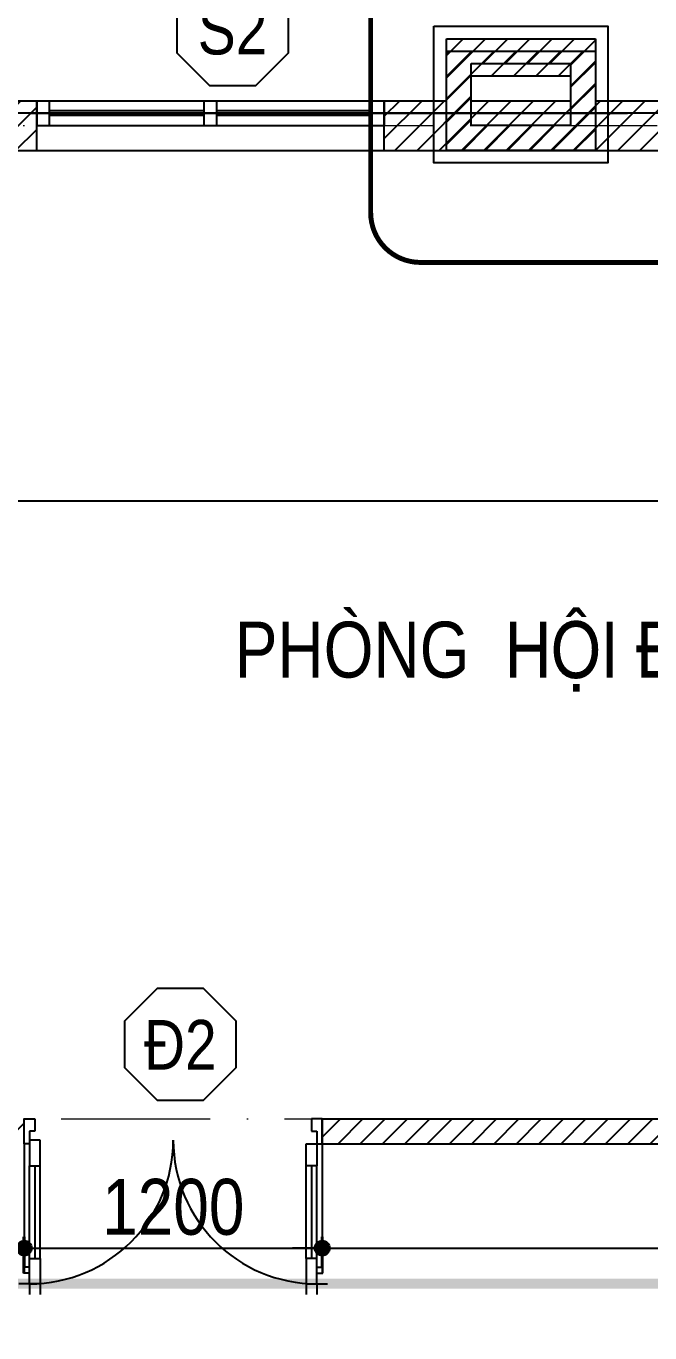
# Model space of a CAD drawing. Header units: millimetres. Extents: x 1201 to 176852, y 279 to 65351.
# Drawn here: x 24937 to 27449, y 17686 to 22948 of the extents above; entities that cross this region are included whole.
import ezdxf
from ezdxf.enums import TextEntityAlignment as Align

# ---------------------------------------------------------------- set-up
doc = ezdxf.new("R2010")
doc.units = ezdxf.units.MM
doc.linetypes.add('ACAD_ISO10W100', pattern=[18, 12, -3, 0, -3])
doc.linetypes.add('DASHED2', pattern=[0.375, 0.25, -0.125])
for name, color, linetype in [('009', 251, 'Continuous'), ('daucat', 220, 'Continuous'), ('DIM', 1, 'Continuous'), ('DOOR', 20, 'Continuous'), ('HACTH', 8, 'Continuous'), ('HATCH', 8, 'Continuous'), ('HATCHNGOI', 22, 'Continuous'), ('KINH 1', 142, 'Continuous'), ('MEDIUM', 2, 'Continuous'), ('TAGS', 60, 'Continuous'), ('TEXT', 7, 'Continuous'), ('TUONG', 131, 'Continuous')]:
    doc.layers.add(name, color=color, linetype=linetype)
for name, color, linetype, lineweight in [('HACHT', 8, 'Continuous', 5), ('NET-THAY', 2, 'Continuous', 13), ('TRUC', 24, 'Continuous', 0)]:
    doc.layers.add(name, color=color, linetype=linetype, lineweight=lineweight)
doc.styles.add('1', font='', dxfattribs={"height": 250})
doc.styles.add('AVO', font='')
doc.styles.add('HEL-CONDENSE', font='')
doc.styles.add('SWISS-CONDENSE', font='')
doc.styles.add('VNI-HELVE-CONDENSEN', font='')
doc.styles.get('1').set_extended_font_data('VNI-Helve-Condense')
doc.styles.get('AVO').set_extended_font_data('VNI-Avo')
doc.styles.get('HEL-CONDENSE').set_extended_font_data('VNI-Helve-Condense')
doc.styles.get('SWISS-CONDENSE').set_extended_font_data('VNI-Swiss-Condense')
doc.styles.get('VNI-HELVE-CONDENSEN').set_extended_font_data('VNI-Helve-Condense')
doc.dimstyles.new('D100', dxfattribs={"dimtxt": 225, "dimasz": 1.2, "dimexe": 100, "dimexo": 0, "dimgap": 50, "dimtad": 1, "dimdec": 0, "dimzin": 13, "dimdsep": 46, "dimtxsty": 'HEL-CONDENSE', "dimblk": 'D50', "dimcen": 0, "dimclrd": 1, "dimclre": 1, "dimclrt": 7, "dimadec": 0, "dimazin": 0, "dimtfac": 1, "dimtdec": 0, "dimtmove": 0, "dimatfit": 3, "dimldrblk": 'D50', "dimfxl": 1, "dimtolj": 1, "dimtzin": 13, "dimarcsym": 0})
pattern_1 = [(180, (-1293022.6, -288100.2), (-3e-14, -270.968), [387.35, -19.05]), (180, (-1293022.6, -288214.5), (-3e-14, -270.968), [387.35, -19.05]), (180, (-1293124.2, -288235.69), (-3e-14, -270.968), [184.15, -19.05]), (180, (-1293124.2, -288349.99), (-3e-14, -270.968), [184.15, -19.05]), (270, (-1293022.6, -288100.2), (406.4, -7e-14), [114.3, -156.6672]), (270, (-1293003.55, -288100.2), (406.4, -7e-14), [114.3, -156.6672]), (270, (-1293124.2, -288235.69), (203.2, -4e-14), [114.3, -156.6672]), (270, (-1293105.15, -288235.69), (203.2, -4e-14), [114.3, -156.6672])]
pattern_2 = [(180, (-156427.01, -499238.14), (-1e-14, -190.5), []), (180, (-156490.51, -499174.64), (-1e-14, -190.5), [])]
pattern_3 = [(37.5, (-1293022.597, -287800.201), (-1.2000235, 36.7059928), [0, -28.956, 0, -32.385, 0, -30.95625]), (7.5, (-1293022.597, -287800.2), (33.7142462, 53.7618825), [0, -15.621, 0, -26.0985, 0, -10.00125]), (327.5, (-1293046.028, -287800.2), (59.3244278, 0.10778885), [0, -9.525, 0, -34.29, 0, -44.7675]), (317.5, (-1293046.03, -287800.2), (57.266734, 16.7196992), [0, -4.7625, 0, -22.479, 0, -25.7175])]

# ---------------------------------------------------------------- blocks, each defined once
blk = doc.blocks.new('s11')
at = {"layer": 'DOOR'}
for p, q in [((0, 0), (0, -100)), ((1400, 0), (0, 0)), ((50, 0), (50, -100)), ((1350, 0), (1350, -100)), ((1400, 0), (1400, -100)), ((1400, -100), (0, -100))]:
    blk.add_line(p, q, dxfattribs=at)
at = {"layer": 'DOOR', "linetype": 'ByBlock', "lineweight": -2}
for p, q in [((675, -100), (675, 0)), ((725, -100), (725, 0))]:
    blk.add_line(p, q, dxfattribs=at)
at = {"layer": 'DOOR', "color": 251}
for p, q in [((50, -40), (675, -40)), ((725, -40), (1350, -40)), ((50, -60), (675, -60)), ((725, -60), (1350, -60))]:
    blk.add_line(p, q, dxfattribs=at)
blk = doc.blocks.new('KH-CUADI')
at = {"layer": 'TAGS'}
blk.add_lwpolyline([(-124.3, 300), (-300, 124.3), (-300, -124.3), (-124.3, -300), (124.3, -300), (300, -124.3), (300, 124.3), (124.3, 300)], close=True, dxfattribs=at)
at = {"layer": 'TAGS', "style": 'VNI-HELVE-CONDENSEN'}
blk.add_attdef('D', text='', height=300, dxfattribs=at).set_placement((0, 0), align=Align.MIDDLE)
blk = doc.blocks.new('A$C48B57989')
at = {"layer": 'DOOR'}
for p, q in [((-446, 752.5), (-403.1, 752.5)), ((-446, 652.5), (-446, 752.5)), ((-403.1, 752.5), (-403.1, 702.5)), ((711.1, 752.5), (711.1, 702.5)), ((754, 752.5), (711.1, 752.5)), ((754, 652.5), (754, 752.5)), ((-403.1, 702.5), (-424.6, 702.5)), ((-424.6, 702.5), (-424.6, 652.5)), ((711.1, 702.5), (732.6, 702.5)), ((732.6, 702.5), (732.6, 652.5)), ((-424.6, 652.5), (-446, 652.5)), ((-381.7, 666.8), (-424.6, 666.8)), ((-424.6, 666.8), (-424.6, 563.9)), ((-381.7, 563.9), (-381.7, 666.8)), ((689.7, 563.9), (689.7, 652.5)), ((689.7, 652.5), (732.6, 652.5)), ((732.6, 652.5), (754, 652.5)), ((732.6, 652.5), (732.6, 563.9)), ((-424.6, 563.9), (-381.7, 563.9)), ((-424.6, 171.4), (-424.6, 563.9)), ((-403.1, 563.9), (-403.1, 191)), ((-381.7, 191), (-381.7, 563.9)), ((689.7, 191), (689.7, 563.9)), ((732.6, 563.9), (689.7, 563.9)), ((711.1, 563.9), (711.1, 191)), ((732.6, 171.4), (732.6, 563.9)), ((-448.8, 131.8), (-448.8, 277.2)), ((-443.9, 277.2), (-448.8, 277.2)), ((-443.9, 156), (-443.9, 277.2)), ((752, 156), (752, 277.2)), ((752, 277.2), (756.8, 277.2)), ((756.8, 131.8), (756.8, 277.2)), ((-424.6, 191), (-381.7, 191)), ((-424.6, 88.2), (-424.6, 191)), ((-381.7, 191), (-381.7, 88.2)), ((732.6, 191), (689.7, 191)), ((689.7, 191), (689.7, 88.2)), ((732.6, 88.2), (732.6, 191)), ((-424.6, 131.8), (-448.8, 131.8)), ((-424.6, 156), (-443.9, 156)), ((-424.6, 131.8), (-424.6, 156)), ((732.6, 131.8), (732.6, 156)), ((732.6, 156), (752, 156)), ((732.6, 131.8), (756.8, 131.8)), ((-424.6, 88.2), (-467.4, 88.2)), ((-424.6, 88.2), (-424.6, 45.3)), ((-381.7, 88.2), (-424.6, 88.2)), ((-381.7, 88.2), (-381.7, 45.3)), ((689.7, 88.2), (689.7, 45.3)), ((689.7, 88.2), (732.6, 88.2)), ((732.6, 88.2), (732.6, 45.3)), ((732.6, 88.2), (775.4, 88.2))]:
    blk.add_line(p, q, dxfattribs=at)
at = {"layer": 'DOOR', "color": 251}
for centre, major_axis, start_param, end_param in [((-424.6, 666.8), (409.1, 409.1), 3.926991, 5.497787), ((732.6, 666.8), (-409.1, 409.1), 0.785398, 2.356194)]:
    blk.add_ellipse(centre, major_axis=major_axis, ratio=1, start_param=start_param, end_param=end_param, dxfattribs=at)
blk = doc.blocks.new('D50')
at = {"layer": 'DIM'}
blk.add_hatch(color=256, dxfattribs=at).paths.add_polyline_path([(25, 0, 1), (-25, 0, 1)])
blk.add_line((25, 0), (100, 0), dxfattribs=at)
blk.add_circle((0, 0), 25, dxfattribs=at)
blk = doc.blocks.new('*D540')
at = {"layer": 'DEFPOINTS', "color": 0, "linetype": 'Continuous', "transparency": 16777216}
for p in [(24329.1, 18447.7), (24929.1, 18447.7), (24929.1, 18027.2)]:
    blk.add_point(p, dxfattribs=at)
at = {"layer": 'DIM', "color": 1, "linetype": 'Continuous', "lineweight": -2, "transparency": 16777216}
for p, q in [((24329.1, 18447.7), (24329.1, 17927.2)), ((24929.1, 18447.7), (24929.1, 17927.2)), ((24330.3, 18027.2), (24927.9, 18027.2))]:
    blk.add_line(p, q, dxfattribs=at)
at = {"layer": 'DIM', "color": 1, "linetype": 'Continuous', "lineweight": -2, "transparency": 16777216, "xscale": 1.199999999999999, "yscale": 1.199999999999999, "zscale": 1.199999999999999, "rotation": 180}
blk.add_blockref('D50', (24329.1, 18027.2), dxfattribs=at)
at = {"layer": 'DIM', "color": 1, "linetype": 'Continuous', "lineweight": -2, "transparency": 16777216, "xscale": 1.199999999999999, "yscale": 1.199999999999999, "zscale": 1.199999999999999}
blk.add_blockref('D50', (24929.1, 18027.2), dxfattribs=at)
at = {"layer": 'DIM', "color": 7, "linetype": 'Continuous', "transparency": 16777216, "insert": (24629.1, 18192.1), "char_height": 225, "attachment_point": 5, "style": 'HEL-CONDENSE'}
blk.add_mtext('\\A1;600', dxfattribs=at)
blk = doc.blocks.new('*D541')
at = {"layer": 'DEFPOINTS', "color": 0, "linetype": 'Continuous', "transparency": 16777216}
for p in [(24929.1, 18447.7), (26129.1, 18447.7), (26129.1, 18027.2)]:
    blk.add_point(p, dxfattribs=at)
at = {"layer": 'DIM', "color": 1, "linetype": 'Continuous', "lineweight": -2, "transparency": 16777216}
for p, q in [((24929.1, 18447.7), (24929.1, 17927.2)), ((26129.1, 18447.7), (26129.1, 17927.2)), ((24930.3, 18027.2), (26127.9, 18027.2))]:
    blk.add_line(p, q, dxfattribs=at)
at = {"layer": 'DIM', "color": 1, "linetype": 'Continuous', "lineweight": -2, "transparency": 16777216, "xscale": 1.199999999999999, "yscale": 1.199999999999999, "zscale": 1.199999999999999, "rotation": 180}
blk.add_blockref('D50', (24929.1, 18027.2), dxfattribs=at)
at = {"layer": 'DIM', "color": 1, "linetype": 'Continuous', "lineweight": -2, "transparency": 16777216, "xscale": 1.199999999999999, "yscale": 1.199999999999999, "zscale": 1.199999999999999}
blk.add_blockref('D50', (26129.1, 18027.2), dxfattribs=at)
at = {"layer": 'DIM', "color": 7, "linetype": 'Continuous', "transparency": 16777216, "insert": (25529.1, 18192.1), "char_height": 225, "attachment_point": 5, "style": 'HEL-CONDENSE'}
blk.add_mtext('\\A1;1200', dxfattribs=at)
blk = doc.blocks.new('*D542')
at = {"layer": 'DEFPOINTS', "color": 0, "linetype": 'Continuous', "transparency": 16777216}
for p in [(26129.1, 18447.7), (29929.1, 18447.7), (29929.1, 18027.2)]:
    blk.add_point(p, dxfattribs=at)
at = {"layer": 'DIM', "color": 1, "linetype": 'Continuous', "lineweight": -2, "transparency": 16777216}
for p, q in [((26129.1, 18447.7), (26129.1, 17927.2)), ((29929.1, 18447.7), (29929.1, 17927.2)), ((26130.3, 18027.2), (29927.9, 18027.2))]:
    blk.add_line(p, q, dxfattribs=at)
at = {"layer": 'DIM', "color": 1, "linetype": 'Continuous', "lineweight": -2, "transparency": 16777216, "xscale": 1.199999999999999, "yscale": 1.199999999999999, "zscale": 1.199999999999999, "rotation": 180}
blk.add_blockref('D50', (26129.1, 18027.2), dxfattribs=at)
at = {"layer": 'DIM', "color": 1, "linetype": 'Continuous', "lineweight": -2, "transparency": 16777216, "xscale": 1.199999999999999, "yscale": 1.199999999999999, "zscale": 1.199999999999999}
blk.add_blockref('D50', (29929.1, 18027.2), dxfattribs=at)
at = {"layer": 'DIM', "color": 7, "linetype": 'Continuous', "transparency": 16777216, "insert": (28029.1, 18192.1), "char_height": 225, "attachment_point": 5, "style": 'HEL-CONDENSE'}
blk.add_mtext('\\A1;3800', dxfattribs=at)
blk = doc.blocks.new('*D591')
at = {"layer": 'DEFPOINTS', "color": 0, "transparency": 16777216}
for p in [(24429.1, 21047.6), (32829.1, 21047.6), (32829.1, 21036.5)]:
    blk.add_point(p, dxfattribs=at)
at = {"layer": 'DIM', "color": 1, "lineweight": -2, "transparency": 16777216}
for p, q in [((24429.1, 21047.6), (24429.1, 20936.5)), ((24430.3, 21036.5), (32827.9, 21036.5)), ((32829.1, 21047.6), (32829.1, 20936.5))]:
    blk.add_line(p, q, dxfattribs=at)
at = {"layer": 'DIM', "color": 1, "lineweight": -2, "transparency": 16777216, "xscale": 1.199999999999999, "yscale": 1.199999999999999, "zscale": 1.199999999999999, "rotation": 180}
blk.add_blockref('D50', (24429.1, 21036.5), dxfattribs=at)
at = {"layer": 'DIM', "color": 1, "lineweight": -2, "transparency": 16777216, "xscale": 1.199999999999999, "yscale": 1.199999999999999, "zscale": 1.199999999999999}
blk.add_blockref('D50', (32829.1, 21036.5), dxfattribs=at)
at = {"layer": 'DIM', "color": 7, "transparency": 16777216, "insert": (28629.1, 21201.4), "char_height": 225, "attachment_point": 5, "style": 'HEL-CONDENSE'}
blk.add_mtext('\\A1;8400', dxfattribs=at)
blk = doc.blocks.new('A$C206177D3')
at = {"layer": 'TAGS', "ltscale": 1000}
for p, q in [((-36.6, 240.1), (-36.6, 490.1)), ((-286.6, -9.9), (-536.6, -9.9)), ((463.4, -9.9), (213.4, -9.9)), ((-36.6, -509.9), (-36.6, -259.9))]:
    blk.add_line(p, q, dxfattribs=at)
blk.add_circle((-36.6, -9.9), 350, dxfattribs=at)
at = {"layer": 'TAGS', "color": 254, "ltscale": 1000}
blk.add_circle((-36.6, -9.9), 300, dxfattribs=at)
at = {"layer": 'TAGS', "ltscale": 1000, "style": 'VNI-HELVE-CONDENSEN'}
blk.add_attdef('A', text='', height=350, dxfattribs=at).set_placement((-38.3, -165.6), align=Align.CENTER)
blk = doc.blocks.new('A$C5F62150E')
at = {"layer": 'KINH 1'}
h = blk.add_hatch(dxfattribs=at)
h.set_pattern_fill('DOTS', color=256, scale=750, angle=45, style=0)
h.set_pattern_definition([(45, (0, 0), (-16.5728, 49.71845), [0, -46.875])])
h.paths.add_polyline_path([(2528.9, 1072.2), (1218.9, 1072.2), (1218.9, 762.2), (2528.9, 762.2)])
h.paths.add_polyline_path([(1823.9, 652.2), (1268.9, 652.2), (1268.9, -587.8), (1823.9, -587.8)])
h.paths.add_polyline_path([(2478.9, 652.2), (1888.9, 652.2), (1888.9, -587.8), (2478.9, -587.8)])
at = {"layer": 'DOOR'}
for p, q in [((2543.9, 747.2), (2543.9, 1087.2)), ((2543.9, 717.2), (1203.9, 717.2)), ((1823.9, 717.2), (1823.9, -652.8)), ((1823.9, 667.2), (1253.9, 667.2)), ((1253.9, 667.2), (1253.9, -602.8)), ((1873.9, 667.2), (1873.9, -602.8)), ((1873.9, 667.2), (2493.9, 667.2)), ((2493.9, 667.2), (2493.9, -602.8)), ((1253.9, -602.8), (1823.9, -602.8)), ((2493.9, -602.8), (1873.9, -602.8))]:
    blk.add_line(p, q, dxfattribs=at)
at = {"layer": 'DOOR', "color": 8}
for p, q in [((1823.9, 652.2), (1268.9, 652.2)), ((1268.9, 652.2), (1268.9, -587.8)), ((1888.9, 652.2), (1888.9, -587.8)), ((1888.9, 652.2), (2478.9, 652.2)), ((2478.9, 652.2), (2478.9, -587.8)), ((1268.9, -587.8), (1823.9, -587.8)), ((2478.9, -587.8), (1888.9, -587.8))]:
    blk.add_line(p, q, dxfattribs=at)
at = {"layer": 'DOOR'}
for points in [[(2543.9, 1087.2), (1203.9, 1087.2), (1203.9, 747.2), (2543.9, 747.2)], [(1203.9, 717.2), (1203.9, -652.8), (2543.9, -652.8), (2543.9, 717.2)], [(1501.6, 32.3), (1632, 32.3), (1618.7, 53)], [(2246.2, 32.3), (2115.8, 32.3), (2129.1, 53)]]:
    blk.add_lwpolyline(points, dxfattribs=at)
at = {"layer": 'DOOR', "color": 8}
blk.add_lwpolyline([(2528.9, 762.2), (2528.9, 1072.2), (1218.9, 1072.2), (1218.9, 762.2), (2528.9, 762.2)], close=True, dxfattribs=at)
at = {"layer": 'NET-THAY'}
for p, q in [((1173.9, 1117.2), (2573.9, 1117.2)), ((2573.9, -682.8), (2573.9, 1117.2)), ((1173.9, -682.8), (2573.9, -682.8))]:
    blk.add_line(p, q, dxfattribs=at)
blk.add_lwpolyline([(1173.9, 1117.2), (1173.9, -682.8)], dxfattribs=at)
at = {"layer": 'TAGS', "linetype": 'Continuous'}
ref = blk.add_blockref('KH-CUADI', (1871, 924.3), dxfattribs=dict(at, xscale=0.75, yscale=0.75, zscale=0.75, rotation=180))
ref.add_attrib('D', 'S2', dxfattribs={"color": 7, "height": 200, "style": 'VNI-HELVE-CONDENSEN'}).set_placement((1871, 924.3), align=Align.MIDDLE)
blk = doc.blocks.new('A$C316E34DD')
at = {"layer": 'HATCH', "ltscale": 100}
for p, q in [((-1700, -1131), (-1700, -600)), ((-200, -600), (-200, -1131)), ((-1553, -1131), (-1700, -1131)), ((-326, -1321), (-1548, -1321)), ((-310, -1131), (-1545, -1131)), ((-366, -1442), (-1534, -1442)), ((-200, -1131), (-310, -1131)), ((-418, -1607), (-1405, -1607)), ((-445, -2268), (-1455, -2268)), ((-476, -2106), (-1424, -2106)), ((-1477, -3145), (-1477, -3145)), ((-1407, -3305), (-1407, -3145)), ((-456, -3145), (-456, -3305)), ((-423, -3145), (-423, -3145)), ((-423, -3145), (-423, -3145)), ((-1483, -6769), (-1506, -6769)), ((-407, -6769), (-1483, -6769)), ((-1471, -6664), (-1471, -6629)), ((-419, -6629), (-1471, -6629)), ((-419, -6664), (-419, -6629)), ((-407, -6769), (-384, -6769)), ((-1950, -7509), (-1950, -7100)), ((-1950, -7100), (50, -7100)), ((-1553, -7092), (-1553, -7065)), ((-1506, -6960), (-1483, -6960)), ((-408, -6960), (-1483, -6960)), ((-384, -6960), (-407, -6960)), ((-337, -7100), (-337, -7065)), ((50, -7100), (50, -8000))]:
    blk.add_line(p, q, dxfattribs=at)
at = {"layer": 'HATCH'}
for p, q in [((-423, -3145), (-1477, -3145)), ((-477, -2942), (-1423, -2942)), ((-1407, -3305), (-1407, -3305)), ((-411, -5584), (-1479, -5584)), ((-428, -5284), (-1462, -5284)), ((-428, -5422), (-1462, -5422))]:
    blk.add_line(p, q, dxfattribs=at)
at = {"layer": 'HATCH', "ltscale": 100}
for points in [[(0, -600), (-1900, -600), (-1900, 0), (0, 0)], [(-1950, -7100), (50, -7100), (50, -8000), (-1950, -8000)]]:
    blk.add_lwpolyline(points, close=True, dxfattribs=at)
for centre, radius, start, end in [((-1568, -1226), 96.1, 81.0406, 278.9594), ((-1443, -1504), 110, 145.745, 290.5576), ((-1544, -1381), 61.1, 279.0074, 98.571), ((-457, -1504), 110, 249.4424, 34.255), ((-356, -1381), 61.1, 81.429, 260.9926), ((-295, -1226), 96.1, 261.0406, 98.9594), ((-2166, -1828), 793, 339.466, 16.1565), ((266, -1828), 793, 163.8435, 200.534), ((-1011, -2588), 548, 144.2626, 219.8085), ((-1397, -2195), 93.4, 106.5212, 231.3803), ((-878, -2585), 537, 318.2754, 36.1438), ((-503, -2195), 93.4, 308.6197, 73.4788), ((-1447, -3044), 105, 76.6174, 253.4511), ((-453, -3044), 105, 286.5489, 103.3826), ((-7920, -3111), 6516, 345.5813, 358.2956), ((4019, -3512), 4480, 177.3498, 195.8237), ((-1216, -4924), 437, 154.1526, 235.6868), ((-684, -4924), 437, 304.3132, 25.8474), ((-6002, -2837), 5292, 323.871, 328.7313), ((-1388, -5511), 116, 129.8623, 218.7004), ((-1472, -5353), 69.6, 277.5837, 82.4163), ((-418, -5353), 69.6, 97.5837, 262.4163), ((-502, -5511), 116, 321.2996, 50.1377), ((4112, -2837), 5292, 211.2687, 216.129), ((-1276, -6170), 499, 154.7328, 247.0863), ((-614, -6170), 499, 292.9137, 25.2672), ((-1455, -6728), 65.2, 103.4923, 219.7811), ((-1512, -6865), 99.6, 287.2612, 72.7388), ((-378, -6865), 99.6, 107.2612, 252.7388), ((-435, -6728), 65.2, 320.2189, 76.5077), ((-1494, -7028), 69.2, 99.626, 212.1586), ((-396, -7028), 69.2, 327.8414, 80.374)]:
    blk.add_arc(centre, radius, start, end, dxfattribs=at)
blk = doc.blocks.new('TUONG-NAM')
at = {"layer": 'TAGS'}
blk.add_lwpolyline([(-452.5, -452.5), (452.5, -452.5), (0, 0)], close=True, dxfattribs=at)
at = {"layer": 'TAGS', "linetype": 'Continuous', "style": 'AVO'}
blk.add_attdef('KH-TUONG', text='', height=250, dxfattribs=at).set_placement((0.5, -269.3), align=Align.MIDDLE_CENTER)

msp = doc.modelspace()

# ---------------------------------------------------------------- hatches: boundary and pattern name
at = {"layer": '009'}
h = msp.add_hatch(dxfattribs=at)
h.set_pattern_fill('ANSI31', color=256, scale=20, style=0)
h.set_pattern_definition([(45, (-1293494.614, -402769.946), (-44.9012806, 44.9012806), [])])
h.paths.add_polyline_path([(20629.078, 22797.694), (20629.078, 22547.694), (20529.078, 22547.694), (20529.078, 22447.694), (20729.078, 22447.694), (21168.77, 22447.694), (21168.77, 22647.694), (20729.078, 22647.694), (20729.078, 22897.694), (20129.078, 22897.694), (20129.078, 22447.694), (20329.078, 22447.694), (20329.078, 22547.694), (20229.078, 22547.694), (20229.078, 22797.694)])
h.paths.add_polyline_path([(21168.77, 22647.694), (21168.77, 22447.694), (23409.042, 22447.694), (23409.042, 22647.694)])
h.paths.add_polyline_path([(24629.078, 22547.694), (24529.078, 22547.694), (24529.078, 22447.694), (24729.078, 22447.694), (24729.078, 22897.694), (24129.078, 22897.694), (24129.078, 22647.694), (23409.042, 22647.694), (23409.042, 22447.694), (24129.078, 22447.694), (24329.078, 22447.694), (24329.078, 22547.694), (24229.078, 22547.694), (24229.078, 22797.694), (24629.078, 22797.694)])
h.paths.add_polyline_path([(24429.078, 22447.694), (24329.078, 22447.694), (24329.078, 18647.694), (24429.078, 18647.694)])
h.paths.add_polyline_path([(20529.078, 22447.694), (20429.078, 22447.694), (20429.078, 21996.647), (20529.078, 21996.647)])
h.paths.add_polyline_path([(20429.078, 19886.693), (20529.078, 19935.15), (20529.078, 21996.647), (20429.078, 21996.647)])
h.paths.add_polyline_path([(26629.078, 22447.694), (27229.078, 22447.694), (27229.078, 22897.694), (26629.078, 22897.694)])
h.paths.add_polyline_path([(26729.078, 22797.694), (27129.078, 22797.694), (27129.078, 22547.694), (26729.078, 22547.694)], flags=16)
h = msp.add_hatch(dxfattribs=at)
h.set_pattern_fill('ANSI31', color=256, scale=20, style=0)
h.set_pattern_definition([(45, (-1293072.07, -361212.86), (-44.9012806, 44.9012806), [])])
h.paths.add_polyline_path([(15029.078, 18547.694), (15029.078, 18447.694), (18729.078, 18447.694), (18729.078, 18547.694)])
h.paths.add_polyline_path([(19929.078, 18547.694), (19929.078, 18447.694), (20329.078, 18447.694), (20329.078, 18547.694)])
h.paths.add_polyline_path([(20529.078, 19935.15), (20429.078, 19886.693), (20429.078, 18647.694), (20529.078, 18647.694)])
h.paths.add_polyline_path([(20529.078, 22447.694), (20429.078, 22447.694), (20429.078, 19886.693), (20529.078, 19935.15)])
h.paths.add_polyline_path([(20729.078, 22647.694), (20729.078, 22847.694), (20129.078, 22847.694), (20129.078, 22647.694), (19879.078, 22647.694), (19879.078, 22447.694), (20329.078, 22447.694), (20329.078, 22647.694), (20229.078, 22647.694), (20229.078, 22747.694), (20629.078, 22747.694), (20629.078, 22647.694), (20529.078, 22647.694), (20529.078, 22447.694), (21079.078, 22447.694), (21079.078, 22647.694)])
h.paths.add_polyline_path([(18479.078, 22447.694), (18479.078, 22647.694), (18229.078, 22647.694), (18229.078, 22847.694), (17629.078, 22847.694), (17629.078, 22647.694), (17129.078, 22647.694), (17129.078, 22447.694)])
h.paths.add_polyline_path([(18129.078, 22647.694), (18129.078, 22747.694), (17729.078, 22747.694), (17729.078, 22647.694)], flags=17)
h.paths.add_polyline_path([(23779.078, 22647.694), (23779.078, 22447.694), (24329.078, 22447.694), (24329.078, 22647.694), (24229.078, 22647.694), (24229.078, 22747.694), (24629.078, 22747.694), (24629.078, 22647.694), (24529.078, 22647.694), (24529.078, 22447.694), (24979.078, 22447.694), (24979.078, 22647.694), (24729.078, 22647.694), (24729.078, 22847.694), (24129.078, 22847.694), (24129.078, 22647.694)])
h.paths.add_polyline_path([(24329.078, 18647.694), (24429.078, 18647.694), (24429.078, 22447.694), (24329.078, 22447.694)])
h.paths.add_polyline_path([(24529.078, 18547.694), (24529.078, 18447.694), (24929.078, 18447.694), (24929.078, 18547.694)])
h.paths.add_polyline_path([(29829.078, 18447.694), (29829.078, 18547.694), (26129.078, 18547.694), (26129.078, 18447.694)])
h.paths.add_polyline_path([(27229.078, 22647.694), (27229.078, 22847.694), (26629.078, 22847.694), (26629.078, 22647.694), (26379.078, 22647.694), (26379.078, 22447.694), (27729.078, 22447.694), (27729.078, 22647.694)])
h.paths.add_polyline_path([(27129.078, 22647.694), (27129.078, 22747.694), (26729.078, 22747.694), (26729.078, 22647.694)], flags=17)
h.paths.add_polyline_path([(30729.078, 22447.694), (30729.078, 22647.694), (30229.078, 22647.694), (30229.078, 22847.694), (29629.078, 22847.694), (29629.078, 22647.694), (29129.078, 22647.694), (29129.078, 22447.694), (29829.078, 22447.694), (29829.078, 22647.694), (29729.078, 22647.694), (29729.078, 22747.694), (30129.078, 22747.694), (30129.078, 22647.694), (30029.078, 22647.694), (30029.078, 22447.694)])
h.paths.add_polyline_path([(25529.078, 16647.694), (25529.078, 16547.694), (27129.078, 16547.694), (27129.078, 12647.694), (26479.078, 12647.694), (26479.078, 12447.694), (26629.078, 12447.694), (26629.078, 12247.694), (27229.078, 12247.694), (27229.078, 12447.694), (27729.078, 12447.694), (27729.078, 12647.694), (27229.078, 12647.694), (27229.078, 16547.694), (27329.078, 16547.694), (27329.078, 16647.694)])
h.paths.add_polyline_path([(27129.078, 12447.694), (26729.078, 12447.694), (26729.078, 12347.694), (27129.078, 12347.694)], flags=17)
h.paths.add_polyline_path([(24429.078, 16447.694), (24329.078, 16447.694), (24329.078, 12647.694), (24429.078, 12647.694)])
h.paths.add_polyline_path([(20529.078, 12647.694), (20529.078, 12447.694), (20929.078, 12447.694), (20929.078, 12647.694)])
h.paths.add_polyline_path([(19779.078, 12647.694), (19779.078, 12447.694), (19929.078, 12447.694), (19929.078, 12247.694), (20529.078, 12247.694), (20529.078, 12447.694), (20429.078, 12447.694), (20429.078, 12347.694), (20029.078, 12347.694), (20029.078, 12447.694), (20329.078, 12447.694), (20329.078, 12647.694)])
h.paths.add_polyline_path([(29135.149, 18232.344), (29135.149, 18763.044), (29477.449, 18763.044), (29477.449, 18232.344)], flags=9)
at = {"layer": 'HACHT', "extrusion": (0, -1, -2.22045e-16)}
h = msp.add_hatch(dxfattribs=at)
h.set_pattern_fill('AR-BRELM', color=256, scale=2, angle=180, style=0)
h.set_pattern_definition(pattern_1)
h.paths.add_polyline_path([(24754.078, 800), (24604.078, 800), (24604.078, 200), (24754.078, 200)])
h.paths.add_polyline_path([(24754.078, 200), (24604.078, 200), (24604.078, 50), (24754.078, 50)])
h.paths.add_polyline_path([(25004.078, 200), (25004.078, 800), (24754.078, 800), (24754.078, 200)])
h.paths.add_polyline_path([(25004.078, 50), (25004.078, 200), (24754.078, 200), (24754.078, 50)])
h = msp.add_hatch(dxfattribs=at)
h.set_pattern_fill('AR-BRELM', color=256, scale=2, angle=180, style=0)
h.set_pattern_definition(pattern_1)
h.paths.add_polyline_path([(26604.078, 800), (26604.078, 50), (27304.078, 50), (27304.078, 800)])
at = {"layer": 'HACTH', "extrusion": (0, -1, -2.22045e-16)}
h = msp.add_hatch(dxfattribs=at)
h.set_pattern_fill('ANSI32', color=256, scale=20, angle=135, style=0)
h.set_pattern_definition(pattern_2)
h.paths.add_polyline_path([(36204.078, 9200), (38554.078, 9200), (38554.078, 10100), (36204.078, 10100)])
h.paths.add_polyline_path([(33254.078, 9200), (35604.078, 9200), (35604.078, 10100), (33254.078, 10100)])
h.paths.add_polyline_path([(30254.078, 9200), (32654.078, 9200), (32654.078, 10100), (30254.078, 10100)])
h.paths.add_polyline_path([(27254.078, 9200), (29654.078, 9200), (29654.078, 10100), (27254.078, 10100)])
h.paths.add_polyline_path([(24954.078, 9200), (26654.078, 9200), (26654.078, 10100), (24954.078, 10100)])
h = msp.add_hatch(dxfattribs=at)
h.set_pattern_fill('ANSI32', color=256, scale=20, angle=135, style=0)
h.set_pattern_definition(pattern_2)
h.paths.add_polyline_path([(29654.078, 7200), (27254.078, 7200), (27254.078, 6500), (28004.078, 6500), (28004.078, 6625, 0.41421356), (28054.078, 6675), (28854.078, 6675, 0.41421356), (28904.078, 6625), (28904.078, 6500), (29654.078, 6500)])
h.paths.add_polyline_path([(32654.078, 7088.119), (30254.078, 7088.119), (30254.078, 6500), (31004.078, 6500), (31004.078, 6625, 0.41421356), (31054.078, 6675), (31854.078, 6675, 0.41421356), (31904.078, 6625), (31904.078, 6500), (32654.078, 6500)])
h.paths.add_polyline_path([(32654.078, 7200), (30254.078, 7200), (30254.078, 7100), (32654.078, 7100)])
edge = h.paths.add_edge_path()
edge.add_line((27254.078, 5600), (29654.078, 5600))
edge.add_line((29654.078, 5600), (29654.078, 6500))
edge.add_line((29654.078, 6500), (28904.078, 6500))
edge.add_line((28904.078, 6500), (28904.078, 6375))
edge.add_arc((28904.078, 6325), 50, 90, 180)
edge.add_line((28854.078, 6325), (28054.078, 6325))
edge.add_arc((28004.078, 6325), 50, 0, 90)
edge.add_line((28004.078, 6375), (28004.078, 6500))
edge.add_line((28004.078, 6500), (27254.078, 6500))
edge.add_line((27254.078, 6500), (27254.078, 5600))
edge = h.paths.add_edge_path()
edge.add_line((30254.078, 5600), (32654.078, 5600))
edge.add_line((32654.078, 5600), (32654.078, 6500))
edge.add_line((32654.078, 6500), (31904.078, 6500))
edge.add_line((31904.078, 6500), (31904.078, 6375))
edge.add_arc((31904.078, 6325), 50, 90, 180)
edge.add_line((31854.078, 6325), (31054.078, 6325))
edge.add_arc((31004.078, 6325), 50, 0, 90)
edge.add_line((31004.078, 6375), (31004.078, 6500))
edge.add_line((31004.078, 6500), (30254.078, 6500))
edge.add_line((30254.078, 6500), (30254.078, 5600))
at = {"layer": 'HATCH', "extrusion": (0, -1, -2.22045e-16)}
h = msp.add_hatch(dxfattribs=at)
h.set_pattern_fill('AR-SAND', color=256, scale=0.75, style=0)
h.set_pattern_definition(pattern_3)
h.paths.add_polyline_path([(25104.076, 7300), (26504.076, 7300), (26504.076, 7200), (25104.076, 7200)])
h = msp.add_hatch(dxfattribs=at)
h.set_pattern_fill('AR-SAND', color=256, scale=0.75, style=0)
h.set_pattern_definition(pattern_3)
h.paths.add_polyline_path([(26854.078, 9100), (27054.078, 9100), (27054.078, 9600), (26854.078, 9600)])
at = {"layer": 'HATCHNGOI', "extrusion": (0, -1, -2.22045e-16)}
h = msp.add_hatch(dxfattribs=at)
h.set_pattern_fill('AR-RSHKE', color=14, scale=15, angle=180, style=0)
h.set_pattern_definition([(180, (-1037328.12, 302304.02), (-382.5, -180), [90, -75, 105, -45, 135, -60]), (180, (-1037418.12, 302296.52), (-382.5, -180), [75, -285, 60, -90]), (180, (-1037598.12, 302315.27), (-382.5, -180), [45, -465]), (270, (-1037328.12, 302304.02), (127.5, -180), [172.5, -547.5]), (270, (-1037418.12, 302304.02), (127.5, -180), [168.75, -551.25]), (270, (-1037493.12, 302304.02), (127.5, -180), [157.5, -562.5]), (270, (-1037598.12, 302315.27), (127.5, -180), [172.5, -547.5]), (270, (-1037643.12, 302315.27), (127.5, -180), [172.5, -547.5]), (270, (-1037778.12, 302304.02), (127.5, -180), [165, -555])])
h.paths.add_polyline_path([(11102.924, 13300), (9111.034, 12328.49), (11954.078, 10900), (19865.306, 10900), (22454.078, 12913.489), (25042.85, 10900), (32954.078, 10900), (35797.122, 12328.49), (33805.232, 13300)])
at = {"layer": 'KINH 1', "extrusion": (0, -1, -2.22045e-16)}
h = msp.add_hatch(dxfattribs=at)
h.set_pattern_fill('DOTS', color=256, scale=750, angle=45, style=0)
h.set_pattern_definition([(45, (-1037328.12, 302531.506), (-16.5728152, 49.7184456), [0, -46.875])])
h.paths.add_polyline_path([(26409.078, 5035), (25819.078, 5035), (25819.078, 3870), (26409.078, 3870)])
h.paths.add_polyline_path([(25754.078, 5035), (25199.078, 5035), (25199.078, 3870), (25754.078, 3870)])
h.paths.add_polyline_path([(26459.078, 5455), (25149.078, 5455), (25149.078, 5145), (26459.078, 5145)])

# ---------------------------------------------------------------- linework, layer by layer
at = {"layer": 'daucat', "linetype": 'DASHED2', "ltscale": 500, "const_width": 20}
msp.add_lwpolyline([(26524.191, 23206.041), (27561.478, 23206.041, -0.36593789), (27811.478, 23006.041), (27811.478, 22196.647, -0.41421356), (27611.478, 21996.647), (26524.191, 21996.647, -0.41421356), (26324.191, 22196.647), (26324.191, 23006.041, -0.41421356)], format="xyb", close=True, dxfattribs=at)
at = {"layer": 'daucat', "linetype": 'DASHED2', "ltscale": 2000, "const_width": 40}
msp.add_lwpolyline([(1354.386, 17884.705), (41200.245, 17884.705)], dxfattribs=at)
at = {"layer": 'DOOR', "extrusion": (0, -1, -2.22045e-16)}
for p, q in [((26474.078, 22597.694, 5100), (25134.078, 22597.694, 5100)), ((25754.078, 22597.694, 5050), (25184.078, 22597.694, 5050)), ((25184.078, 22597.694, 5050), (25184.078, 22597.694, 3870)), ((25754.078, 22597.694, 5100), (25754.078, 22597.694, 3870)), ((25804.078, 22597.694, 5050), (25804.078, 22597.694, 3870)), ((25804.078, 22597.694, 5050), (26424.078, 22597.694, 5050)), ((26424.078, 22597.694, 5050), (26424.078, 22597.694, 3870)), ((26474.078, 22597.694, 5130), (26474.078, 22597.694, 5470))]:
    msp.add_line(p, q, dxfattribs=at)
at = {"layer": 'DOOR', "color": 8, "extrusion": (0, -1, -2.22045e-16)}
for p, q in [((25754.078, 22597.694, 5035), (25199.078, 22597.694, 5035)), ((25199.078, 22597.694, 5035), (25199.078, 22597.694, 3870)), ((25819.078, 22597.694, 5035), (25819.078, 22597.694, 3870)), ((25819.078, 22597.694, 5035), (26409.078, 22597.694, 5035)), ((26409.078, 22597.694, 5035), (26409.078, 22597.694, 3870))]:
    msp.add_line(p, q, dxfattribs=at)
at = {"layer": 'DOOR', "extrusion": (0, -1, -2.22045e-16), "elevation": -22597.694}
for points in [[(25134.078, 5100), (25134.078, 3870)], [(26474.078, 5470), (25134.078, 5470), (25134.078, 5130), (26474.078, 5130)], [(25431.764, 4420.369), (25562.159, 4420.369), (25548.869, 4441.096)], [(26176.392, 4420.369), (26045.997, 4420.369), (26059.287, 4441.096)], [(26474.078, 3870), (26474.078, 5100)]]:
    msp.add_lwpolyline(points, dxfattribs=at)
at = {"layer": 'DOOR', "color": 8, "extrusion": (0, -1, -2.22045e-16), "elevation": -22597.694}
msp.add_lwpolyline([(26459.078, 5145), (26459.078, 5455), (25149.078, 5455), (25149.078, 5145), (26459.078, 5145)], close=True, dxfattribs=at)
at = {"layer": 'HATCH', "extrusion": (0, -1, -2.22045e-16)}
for p, q in [((24944.078, 22597.694, 800), (24944.078, 22597.694, 6050)), ((25091.222, 22597.694, 3211.643), (24984.501, 22597.694, 3211.643)), ((25090.049, 22597.694, 3455.476), (24984.673, 22597.694, 3455.476)), ((25089.606, 22597.694, 3241.574), (24986.117, 22597.694, 3241.574)), ((25089.606, 22597.694, 3227.78), (24986.117, 22597.694, 3227.78)), ((25084.622, 22597.694, 3475.781), (24990.1, 22597.694, 3475.781)), ((24991.673, 22597.694, 3439.539), (24991.673, 22597.694, 3439.539))]:
    msp.add_line(p, q, dxfattribs=at)
at = {"layer": 'HATCH', "ltscale": 100, "extrusion": (0, -1, -2.22045e-16)}
for p, q in [((24954.078, 22597.694, 3060.002), (25137.361, 22597.694, 3060.002)), ((25137.361, 22597.694, 2970), (24954.078, 22597.694, 2970)), ((24954.078, 22597.694, 3060.002), (25137.361, 22597.694, 3060.002)), ((24954.078, 22597.694, 3770), (25132.361, 22597.694, 3770)), ((25132.361, 22597.694, 3710), (24954.078, 22597.694, 3710)), ((24962.361, 22597.694, 3656.883), (24962.361, 22597.694, 3710)), ((24977.051, 22597.694, 3656.883), (24962.361, 22597.694, 3656.883)), ((24977.099, 22597.694, 3060.775), (24977.099, 22597.694, 3063.53)), ((25099.717, 22597.694, 3637.925), (24977.516, 22597.694, 3637.925)), ((25101.41, 22597.694, 3656.883), (24977.821, 22597.694, 3656.883)), ((25095.804, 22597.694, 3625.831), (24978.918, 22597.694, 3625.831)), ((24984.072, 22597.694, 3093.056), (24981.803, 22597.694, 3093.056)), ((24981.803, 22597.694, 3074.041), (24984.072, 22597.694, 3074.041)), ((25091.65, 22597.694, 3093.056), (24984.072, 22597.694, 3093.056)), ((25091.604, 22597.694, 3074.041), (24984.072, 22597.694, 3074.041)), ((24984.673, 22597.694, 3455.476), (24984.673, 22597.694, 3455.476)), ((24985.292, 22597.694, 3103.567), (24985.292, 22597.694, 3107.071)), ((25090.431, 22597.694, 3107.071), (24985.292, 22597.694, 3107.071)), ((25087.906, 22597.694, 3543.165), (24986.816, 22597.694, 3543.165)), ((25084.732, 22597.694, 3559.421), (24989.99, 22597.694, 3559.421)), ((24991.673, 22597.694, 3439.539), (24991.673, 22597.694, 3455.476)), ((25090.565, 22597.694, 3609.309), (24991.897, 22597.694, 3609.309)), ((25086.788, 22597.694, 3455.476), (25086.788, 22597.694, 3439.539)), ((25090.049, 22597.694, 3455.476), (25090.049, 22597.694, 3455.476)), ((25090.049, 22597.694, 3455.476), (25090.049, 22597.694, 3455.476)), ((25090.431, 22597.694, 3103.567), (25090.431, 22597.694, 3107.071)), ((25093.92, 22597.694, 3074.041), (25091.65, 22597.694, 3074.041)), ((25091.65, 22597.694, 3093.056), (25093.92, 22597.694, 3093.056)), ((25098.623, 22597.694, 3060.002), (25098.623, 22597.694, 3063.53)), ((25112.361, 22597.694, 3656.883), (25101.41, 22597.694, 3656.883)), ((25112.361, 22597.694, 3710), (25112.361, 22597.694, 3656.883)), ((25132.361, 22597.694, 3770), (25132.361, 22597.694, 3710)), ((25137.361, 22597.694, 3060.002), (25137.361, 22597.694, 2970)), ((25137.361, 22597.694, 3060.002), (25137.361, 22597.694, 2970))]:
    msp.add_line(p, q, dxfattribs=at)
at = {"layer": 'HATCH', "ltscale": 100, "extrusion": (5.03946e-19, -1, -2.25483e-16)}
for centre, major_axis, start_param, end_param in [((25004.713, 22597.694, 3153.017), (35.272, 0, 35.272), 1.91519944, 3.52707152), ((24975.555, 22597.694, 3647.395), (6.792, 0, 6.792), 0.62902767, 4.08336131), ((25031.288, 22597.694, 3511.165), (38.741, 0, 38.741), 1.73245845, 3.05098381), ((24992.647, 22597.694, 3550.464), (6.606, 0, 6.606), 1.0737475, 3.2529503), ((24981.118, 22597.694, 3083.548), (7.04, 0, 7.04), 4.22825482, 6.76731947), ((24915.719, 22597.694, 3587.24), (56.081, 0, 56.081), 5.13940201, 5.77977146), ((25159.003, 22597.694, 3587.24), (-56.081, 0, 56.081), 0.50341384, 1.1437833), ((25086.695, 22597.694, 3619.628), (7.793, 0, 7.793), 3.56819321, 6.09564982), ((25090.524, 22597.694, 3234.677), (4.92, 0, 4.92), 0.91775845, 3.79463053), ((25082.075, 22597.694, 3550.464), (6.606, 0, 6.606), 4.60103134, 6.78023413), ((25088.91, 22597.694, 3097.228), (4.61, 0, 4.61), 4.80347671, 6.83309765), ((25071.009, 22597.694, 3153.017), (-35.272, 0, 35.272), 2.75611379, 4.36798587), ((25543.518, 22597.694, 3486.305), (374.173, 0, 374.173), 2.90193635, 2.98676391), ((25092.762, 22597.694, 3067.215), (4.896, 0, 4.896), 4.93651379, 6.90057744), ((25102.906, 22597.694, 3647.395), (-6.792, 0, 6.792), 2.199824, 5.65415763)]:
    msp.add_ellipse(centre, major_axis=major_axis, ratio=1, start_param=start_param, end_param=end_param, dxfattribs=at)
at = {"layer": 'HATCH', "ltscale": 100, "extrusion": (-4.40259e-18, -1, -2.20576e-16)}
for centre, major_axis, start_param, end_param in [((24532.204, 22597.694, 3486.305), (-374.173, 0, 374.173), 3.2964214, 3.38124896), ((24986.813, 22597.694, 3097.228), (-4.61, 0, 4.61), -0.54991234, 1.4797086), ((25534.297, 22597.694, 3418.824), (-316.776, 0, 316.776), 0.73914274, 1.06157394), ((25087.055, 22597.694, 3465.554), (-7.433, 0, 7.433), 2.64502796, 5.7313572)]:
    msp.add_ellipse(centre, major_axis=major_axis, ratio=1, start_param=start_param, end_param=end_param, dxfattribs=at)
at = {"layer": 'HATCH', "ltscale": 100, "extrusion": (5.41049e-18, -1, -2.20576e-16)}
for centre, major_axis, start_param, end_param in [((25010.727, 22597.694, 3277.634), (-30.87, 0, 30.87), 0.33427616, 1.75731555), ((24982.96, 22597.694, 3067.215), (-4.896, 0, 4.896), -0.61739213, 1.34667151), ((24987.667, 22597.694, 3465.554), (-7.433, 0, 7.433), -1.01896822, 2.06736102), ((24988.027, 22597.694, 3619.628), (-7.793, 0, 7.793), 0.18753549, 2.7149921), ((24977.961, 22597.694, 3631.866), (4.32, 0, 4.32), 4.08420044, 7.21817629), ((24993.543, 22597.694, 3218.887), (-8.193, 0, 8.193), -0.0896693, 1.46084787), ((24985.198, 22597.694, 3234.677), (-4.92, 0, 4.92), 2.48855478, 5.36542685), ((25044.559, 22597.694, 3511.506), (-37.956, 0, 37.956), 3.1987584, 4.55781861), ((25094.605, 22597.694, 3083.548), (-7.04, 0, 7.04), -0.48413416, 2.05493049), ((25063.995, 22597.694, 3277.634), (30.87, 0, 30.87), 4.52586976, 5.94890914), ((25082.18, 22597.694, 3218.887), (8.193, 0, 8.193), 4.82233744, 6.37285461), ((25096.761, 22597.694, 3631.866), (-4.32, 0, 4.32), -0.93499098, 2.19898487)]:
    msp.add_ellipse(centre, major_axis=major_axis, ratio=1, start_param=start_param, end_param=end_param, dxfattribs=at)
at = {"layer": 'HATCH', "ltscale": 100, "extrusion": (1.26384e-18, -1, -2.23289e-16)}
msp.add_ellipse((24340.362, 22597.694, 3458.919), major_axis=(108.921, 0, 642.432), ratio=1, start_param=4.62868277, end_param=4.85058863, dxfattribs=at)
at = {"layer": 'MEDIUM'}
msp.add_line((24979.078, 22447.694), (26379.078, 22447.694), dxfattribs=at)
at = {"layer": 'NET-THAY', "extrusion": (0, -1, -2.22045e-16)}
for p, q in [((25042.85, 22597.694, 10900), (22454.078, 22597.694, 12913.489)), ((25008.539, 22597.694, 10800), (22454.078, 22597.694, 12786.803)), ((24954.078, 22597.694, 800), (24954.078, 22597.694, 6050)), ((24954.078, 22597.694, 9200), (26654.083, 22597.694, 9200)), ((27254.078, 22597.694, 2970), (24954.078, 22597.694, 2970)), ((27254.078, 22597.694, 3870), (24954.078, 22597.694, 3870)), ((27254.078, 22597.694, 3770), (24954.078, 22597.694, 3770)), ((25004.078, 22597.694, 800), (25004.078, 22597.694, 50)), ((25004.078, 22597.694, 300), (26604.078, 22597.694, 300)), ((39854.078, 22597.694, 10800), (25008.539, 22597.694, 10800)), ((27254.078, 22597.694, 10900), (25042.85, 22597.694, 10900)), ((25104.078, 22597.694, 5500), (26504.073, 22597.694, 5500)), ((25264.396, 22597.694, 10100), (39804.078, 22597.694, 10100)), ((25654.078, 22597.694, 6720), (25654.078, 22597.694, 6200)), ((25754.078, 22597.694, 6820), (25754.078, 22597.694, 6720)), ((25804.078, 22597.694, 6900), (25804.078, 22597.694, 6820)), ((26504.078, 22597.694, 3870), (26504.078, 22597.694, 5500)), ((27754.073, 22597.694, 5600), (27254.073, 22597.694, 5600)), ((39904.078, 22597.694, 10900), (27254.078, 22597.694, 10900)), ((27254.078, 22597.694, 7200), (29654.078, 22597.694, 7200)), ((27754.078, 22597.694, 9200), (27254.078, 22597.694, 9200)), ((27304.078, 22597.694, 300), (29604.078, 22597.694, 300))]:
    msp.add_line(p, q, dxfattribs=at)
at = {"layer": 'NET-THAY', "linetype": 'ByBlock', "lineweight": -2}
msp.add_lwpolyline([(26579.078, 22947.694), (27279.078, 22947.694), (27279.078, 22397.694), (26579.078, 22397.694)], close=True, dxfattribs=at)
at = {"layer": 'NET-THAY', "extrusion": (0, -1, -2.22045e-16), "elevation": -22597.694}
for points in [[(33805.232, 13300), (11102.924, 13300), (9111.034, 12328.49)], [(17654.078, 6200), (27254.078, 6200)], [(17654.078, 6900), (27254.078, 6900)], [(17654.078, 13400), (33828.318, 13400)], [(19104.078, 6820), (25804.078, 6820)], [(19154.078, 6720), (25754.078, 6720)], [(24254.078, 10100), (25454.078, 10100), (25454.078, 10800)], [(40350.969, 50), (24354.078, 50)], [(24454.078, 6150), (25054.078, 6150)], [(24504.078, 6050), (25004.078, 6050)], [(24604.078, 800), (25004.078, 800)], [(24954.078, 2550), (27254.078, 2550)], [(24954.078, 10100), (24954.078, 6900)], [(24954.078, 2550), (24954.078, 2400)], [(25104.078, 5500), (25104.078, 3870)], [(25454.078, 10800), (25504.078, 10800), (25504.078, 10900), (25504.078, 10900)], [(26604.078, 800), (26604.078, 50)], [(26604.078, 800), (27304.078, 800)], [(26654.078, 10100), (26654.078, 6900)], [(26654.078, 6200), (26654.078, 3870)], [(26654.078, 3770), (26654.078, 2970)], [(26654.078, 2550), (26654.078, 800)], [(26854.078, 9900), (27054.078, 9900), (27054.078, 9700), (26854.078, 9700), (26854.078, 9900)], [(26854.078, 9600), (27054.078, 9600), (27054.078, 9100), (26854.078, 9100), (26854.078, 9600)], [(27054.078, 9900), (26854.078, 9700)], [(26854.078, 9900), (27054.078, 9700)], [(26854.078, 6600), (27054.078, 6600), (27054.078, 6400), (26854.078, 6400), (26854.078, 6600)], [(27054.078, 6600), (26854.078, 6400)], [(26854.078, 6600), (27054.078, 6400)], [(27254.078, 2550), (29654.078, 2550)], [(27254.078, 10100), (27254.078, 800)], [(27254.078, 3600), (29654.078, 3600)], [(27304.078, 800), (27304.078, 50)]]:
    msp.add_lwpolyline(points, dxfattribs=at)
msp.add_lwpolyline([(25104.076, 7300), (26504.076, 7300), (26504.076, 7200), (25104.076, 7200)], close=True, dxfattribs=at)
at = {"layer": 'NET-THAY', "extrusion": (0, -1, -2.22045e-16)}
for centre, radius in [((25004.078, 6100, -22597.694), 50), ((25054.078, 6175, -22597.694), 25)]:
    msp.add_arc(centre, radius, 270, 90, dxfattribs=at)
at = {"layer": 'TEXT', "color": 7, "linetype": 'ByBlock', "extrusion": (0, -1, -2.22045e-16), "const_width": 48.75, "elevation": -22597.694}
msp.add_lwpolyline([(25234.14, -3602.108), (20398.962, -3602.108), (25234.14, -3602.108), (19214.758, -3602.108)], dxfattribs=at)
at = {"layer": 'TRUC', "linetype": 'ACAD_ISO10W100', "ltscale": 50, "extrusion": (0, -1, -2.22045e-16), "elevation": -22597.694}
for points in [[(4424.297, 200), (40350.969, 200)], [(4424.297, 2900), (39054.078, 2900)], [(4424.297, 2900), (40350.969, 2900)], [(4424.297, 6500), (40350.969, 6500)], [(4424.297, 13400), (40350.969, 13400)], [(4424.297, 12400), (40350.969, 12400)], [(4424.297, 10800), (40350.969, 10800)], [(4424.297, 14112.655), (40350.969, 14112.655)], [(4424.297, 10100), (40350.969, 10100)], [(26954.078, 14112.655), (26954.078, -250)]]:
    msp.add_lwpolyline(points, dxfattribs=at)
msp.add_lwpolyline([(4424.297, 14112.655), (40350.969, 14112.655), (40350.969, -250), (4424.297, -250)], close=True, dxfattribs=at)
at = {"layer": 'TRUC', "linetype": 'ACAD_ISO10W100', "ltscale": 50}
for points in [[(3475.094, 22547.694), (41245.405, 22547.694)], [(3475.094, 22547.694), (41245.405, 22547.694)], [(3475.094, 18547.694), (41245.405, 18547.694)], [(3475.094, 18547.694), (41245.405, 18547.694)]]:
    msp.add_lwpolyline(points, dxfattribs=at)
at = {"layer": 'TUONG'}
for p, q in [((26629.078, 22447.694), (26629.078, 22897.694)), ((26629.078, 22897.694), (27229.078, 22897.694)), ((27229.078, 22897.694), (27229.078, 22447.694)), ((26729.078, 22547.694), (26729.078, 22797.694)), ((26729.078, 22797.694), (27129.078, 22797.694)), ((27129.078, 22797.694), (27129.078, 22547.694)), ((24979.078, 22447.694), (24979.078, 22647.694)), ((26379.078, 22447.694), (26379.078, 22647.694)), ((27129.078, 22547.694), (26729.078, 22547.694)), ((27229.078, 22447.694), (26629.078, 22447.694)), ((26129.078, 18547.694), (26129.078, 18447.694))]:
    msp.add_line(p, q, dxfattribs=at)
for points in [[(26629.078, 22647.694), (26629.078, 22847.694), (27229.078, 22847.694), (27229.078, 22647.694)], [(26729.078, 22647.694), (26729.078, 22747.694), (27129.078, 22747.694), (27129.078, 22647.694)], [(24729.078, 22647.694), (24979.078, 22647.694)], [(26379.078, 22647.694), (26629.078, 22647.694)], [(26729.078, 22647.694), (27129.078, 22647.694)], [(27229.078, 22647.694), (27729.078, 22647.694)], [(24429.078, 22447.694), (24979.078, 22447.694)], [(26379.078, 22447.694), (27729.078, 22447.694)], [(26129.078, 18547.694), (31429.078, 18547.694)], [(26129.078, 18447.694), (31429.078, 18447.694)]]:
    msp.add_lwpolyline(points, dxfattribs=at)
at = {"layer": 'TUONG', "extrusion": (0, -1, -2.22045e-16), "elevation": -22597.694}
msp.add_lwpolyline([(40250.969, 50), (4424.297, 50)], dxfattribs=at)
at = {"layer": 'TUONG', "extrusion": (0, -1, -2.22045e-16), "const_width": 20, "elevation": -22597.694}
msp.add_lwpolyline([(40350.969, 0), (4424.297, 0)], dxfattribs=at)

# ---------------------------------------------------------------- block references
at = {"layer": 'DOOR', "xscale": -1}
msp.add_blockref('s11', (26379.078, 22647.694), dxfattribs=at)
at = {"layer": 'DOOR', "extrusion": (0, -1, -2.22045e-16), "xscale": -1}
msp.add_blockref('A$C5F62150E', (27677.971, 7982.772, -22597.694), dxfattribs=at)
at = {"layer": 'DOOR'}
msp.add_blockref('A$C48B57989', (25375.071, 17795.221), dxfattribs=at)
at = {"layer": 'HATCH', "extrusion": (0, -1, -2.22045e-16), "xscale": 0.1000000000931323, "yscale": 0.09999999997671696, "zscale": 0.1}
for p in [(25485.147, 3770, -22597.694), (25837.933, 3770, -22597.694), (26190.719, 3770, -22597.694), (26543.505, 3770, -22597.694), (26896.291, 3770, -22597.694), (27249.078, 3770, -22597.694)]:
    msp.add_blockref('A$C316E34DD', p, dxfattribs=at)
at = {"layer": 'TAGS', "linetype": 'Continuous'}
ref = msp.add_blockref('KH-CUADI', (25767.914, 22934.33), dxfattribs=dict(at, xscale=0.75, yscale=0.75, zscale=0.75, rotation=180))
ref.add_attrib('D', 'S2', dxfattribs={"color": 7, "height": 200, "style": 'VNI-HELVE-CONDENSEN'}).set_placement((25767.914, 22934.33), align=Align.MIDDLE)
at = {"layer": 'TAGS', "ltscale": 1000, "extrusion": (0, -1, -2.22045e-16)}
ref = msp.add_blockref('A$C206177D3', (24490.7, -2030.675, -22597.694), dxfattribs=at)
ref.add_attrib('A', '5', dxfattribs={"color": 7, "ltscale": 1000, "extrusion": (0, -1, -2.22045e-16), "height": 350, "style": 'VNI-HELVE-CONDENSEN'}).set_placement((24452.395, -2196.313, -22597.694), align=Align.CENTER)
at = {"layer": 'TAGS', "linetype": 'Continuous', "extrusion": (0, -1, -2.22045e-16)}
ref = msp.add_blockref('TUONG-NAM', (25776.355, 5637.738, -22597.694), dxfattribs=dict(at, xscale=0.6749999998137355, yscale=0.6750000000174624, zscale=0.6750000000000002, rotation=180))
ref.add_attrib('KH-TUONG', '1', dxfattribs={"color": 7, "linetype": 'Continuous', "extrusion": (0, -1, -2.22045e-16), "height": 200, "style": 'AVO'}).set_placement((25776.022, 5819.503, -22597.694), align=Align.MIDDLE_CENTER)
ref = msp.add_blockref('KH-CUADI', (25790.813, 5257.378, -22597.694), dxfattribs=dict(at, xscale=0.75, yscale=0.75, zscale=0.75, rotation=180))
ref.add_attrib('D', 'S2', dxfattribs={"color": 7, "extrusion": (0, -1, -2.22045e-16), "height": 200, "style": 'VNI-HELVE-CONDENSEN'}).set_placement((25790.813, 5257.378, -22597.694), align=Align.MIDDLE)
ref = msp.add_blockref('TUONG-NAM', (26929.139, 4479.815, -22597.694), dxfattribs=dict(at, xscale=0.8999999999068677, yscale=0.9000000000232833, zscale=0.9000000000000002, rotation=180))
ref.add_attrib('KH-TUONG', '3', dxfattribs={"color": 7, "linetype": 'Continuous', "extrusion": (0, -1, -2.22045e-16), "height": 225, "style": 'AVO'}).set_placement((26928.694, 4722.169, -22597.694), align=Align.MIDDLE_CENTER)
ref = msp.add_blockref('TUONG-NAM', (26950.967, 200.248, -22597.694), dxfattribs=dict(at, xscale=0.8999999999068677, yscale=0.9000000000232833, zscale=0.9000000000000002, rotation=180))
ref.add_attrib('KH-TUONG', '5', dxfattribs={"color": 7, "linetype": 'Continuous', "extrusion": (0, -1, -2.22045e-16), "height": 225, "style": 'AVO'}).set_placement((26950.522, 442.602, -22597.694), align=Align.MIDDLE_CENTER)
at = {"layer": 'TAGS', "linetype": 'Continuous'}
ref = msp.add_blockref('KH-CUADI', (25557.555, 18847.633), dxfattribs=dict(at, xscale=0.75, yscale=0.75, zscale=0.75, rotation=180))
ref.add_attrib('D', 'Ñ2', dxfattribs={"color": 7, "height": 200, "style": 'VNI-HELVE-CONDENSEN'}).set_placement((25557.555, 18847.633), align=Align.MIDDLE)

# ---------------------------------------------------------------- texts
at = {"layer": 'TEXT', "color": 7, "extrusion": (-4.28418e-19, -1, -2.21947e-16), "insert": (19657.177, 22597.694, -2901.509), "char_height": 400, "attachment_point": 1, "text_direction": (1, 0, 0), "style": 'SWISS-CONDENSE'}
msp.add_mtext('{\\fVNI-Avo|b1|i0|c0|p2;MAËT ÑÖÙNG TRUÏC 1-8}', dxfattribs=at)
at = {"layer": 'TEXT', "color": 7, "linetype": 'ByBlock', "extrusion": (-4.28418e-19, -1, -2.21947e-16), "insert": (24490.421, 22597.694, -3730.948), "char_height": 225, "attachment_point": 1, "text_direction": (1, 0, 0), "style": 'SWISS-CONDENSE'}
msp.add_mtext('{\\fVNI-Avo|b0|i0|c0|p2;1/100}', dxfattribs=at)
at = {"layer": 'TEXT', "insert": (27157.03, 20549.966), "char_height": 225, "attachment_point": 2, "style": '1'}
msp.add_mtext('PHOØNG  HOÄI ÑAËC THUØ', dxfattribs=at)

# ---------------------------------------------------------------- dimensions: what is measured, and where the dimension line sits
at = {"layer": 'DIM'}
dim = msp.add_linear_dim(base=(32829.078, 21036.483), p1=(24429.078, 21047.558), p2=(32829.078, 21047.558), dimstyle='D100', override={"dimtmove": 1}, dxfattribs=at)
dim.commit()
dim.dimension.update_dxf_attribs({"geometry": '*D591', "text_midpoint": (28629.078, 21201.383)})
at = {"layer": 'DIM', "linetype": 'Continuous'}
for base, p1, p2, picture, middle in [((24929.078, 18027.164), (24329.078, 18447.694), (24929.078, 18447.694), '*D540', (24629.078, 18192.064)), ((26129.078, 18027.164), (24929.078, 18447.694), (26129.078, 18447.694), '*D541', (25529.078, 18192.064)), ((29929.078, 18027.164), (26129.078, 18447.694), (29929.078, 18447.694), '*D542', (28029.078, 18192.064))]:
    dim = msp.add_linear_dim(base=base, p1=p1, p2=p2, dimstyle='D100', override={"dimtmove": 1}, dxfattribs=at)
    dim.commit()
    dim.dimension.update_dxf_attribs({"geometry": picture, "text_midpoint": middle})

doc.saveas('drawing.dxf')
